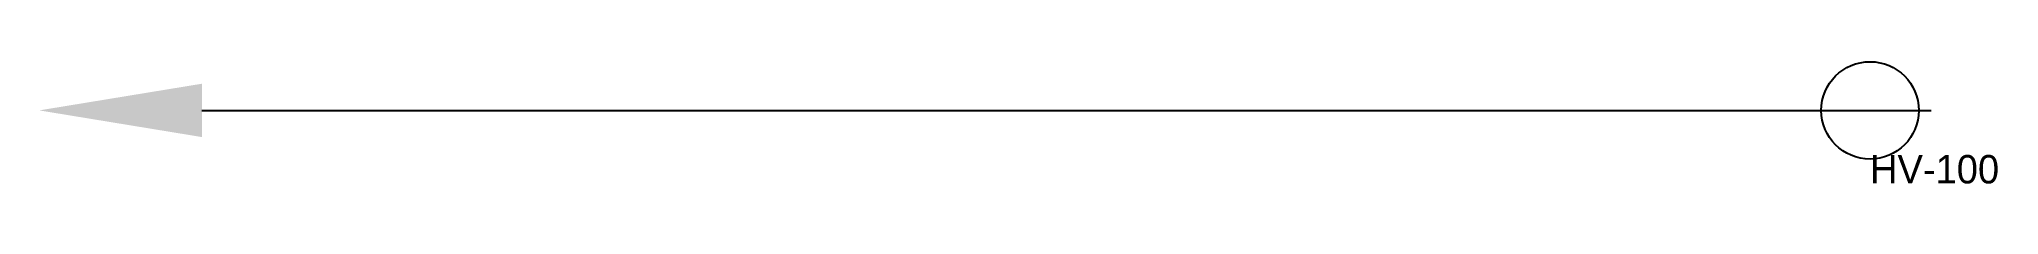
# Model space of a CAD drawing. Header units: metres. Extents: x -25 to 23.2, y 3 to 6.2.
import ezdxf
from ezdxf import colors
from ezdxf.entities.mleader import LeaderData, LeaderLine
from ezdxf.math import Vec2, Vec3

# ---------------------------------------------------------------- set-up
doc = ezdxf.new("R2010")
doc.units = ezdxf.units.M
for name, color, linetype in [('ANNOT', 7, 'Continuous'), ('ATTR', 7, 'Continuous'), ('SYMBOL', 7, 'Continuous')]:
    doc.layers.add(name, color=color, linetype=linetype)

# ---------------------------------------------------------------- blocks, each defined once
blk = doc.blocks.new('TAG_BLOCK')
at = {"layer": 'SYMBOL'}
blk.add_line((-1.5, 0), (1.5, 0), dxfattribs=at)
blk.add_circle((0, 0), 1.2, dxfattribs=at)
at = {"layer": 'ATTR'}
blk.add_attdef('CODE', (0, -1.8), '', height=0.7, dxfattribs=at)

msp = doc.modelspace()

# ---------------------------------------------------------------- leaders
at = {"layer": 'ANNOT'}
ml = msp.add_multileader_block('Standard', dxfattribs=at)
ml.set_content('TAG_BLOCK')
ml.set_attribute('CODE', 'HV-100')
ml.set_leader_properties(linetype='ByLayer')
ml.build(insert=Vec2(0, 0))
ctx = ml.context
ctx.base_point = Vec3(18.5, 5)
notes = []
notes.append((ctx, [(0, (1, 1, 0), (10.5, 5), (1, 0), 8, [(0, [(-25, 5), (-5, 5), (0, 5)], 0, [])])]))
ctx.block.insert = Vec3(20, 5)
for ctx, leaders in notes:
    for number, flags, end, landing, length, lines in leaders:
        leader = LeaderData()
        leader.index, (leader.has_last_leader_line, leader.has_dogleg_vector, leader.attachment_direction) = number, flags
        leader.last_leader_point, leader.dogleg_vector, leader.dogleg_length = Vec3(end), Vec3(landing), length
        for number, points, colour, breaks in lines:
            line = LeaderLine()
            line.index, line.vertices, line.color, line.breaks = number, Vec3.list(points), colors.encode_raw_color(colour), breaks
            leader.lines.append(line)
        ctx.leaders.append(leader)

doc.saveas('drawing.dxf')
